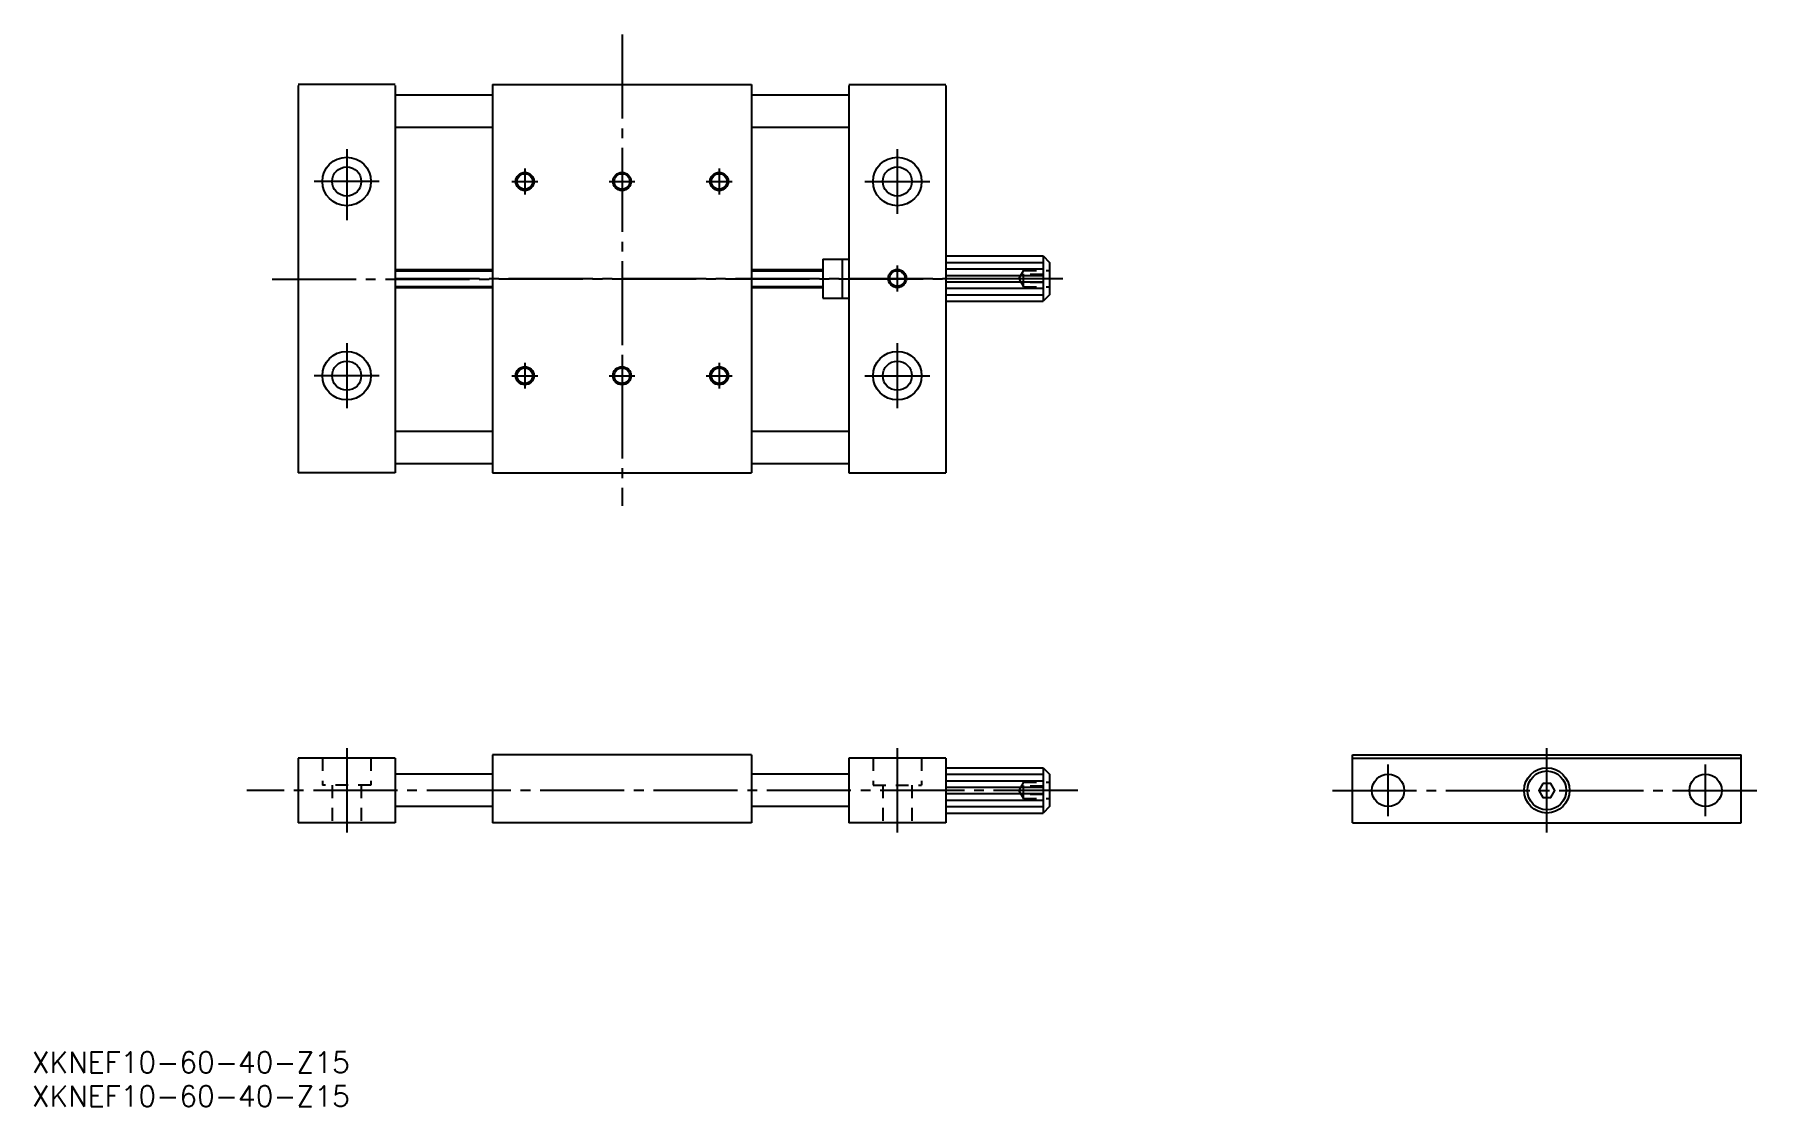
# Model space of a CAD drawing. Extents: x -6 to 261, y 8 to 173.
import ezdxf

# ---------------------------------------------------------------- set-up
doc = ezdxf.new("R2010")
doc.units = 0
doc.linetypes.add('CENTER', pattern=[17.5, 13, -1.5, 1.5, -1.5])
doc.linetypes.add('DASHED', pattern=[3.5, 2, -1.5])
doc.layers.get('0').update_dxf_attribs({"linetype": 'CONTINUOUS'})
doc.layers.add('CENTER', color=1, linetype='CENTER')
doc.styles.get("Standard").update_dxf_attribs({"font": 'txt.shx', "bigfont": 'extfont.shx'})

msp = doc.modelspace()

# ---------------------------------------------------------------- linework, layer by layer
at = {"color": 7, "linetype": 'CONTINUOUS'}
for p, q in [((50, 165.79), (35, 165.79)), ((35, 165.6), (35, 105.79)), ((50, 165.6), (50, 105.79)), ((65, 165.79), (105, 165.79)), ((65, 165.79), (65, 105.79)), ((105, 165.79), (105, 105.79)), ((120, 165.79), (135, 165.79)), ((120, 165.6), (120, 105.79)), ((135, 165.6), (135, 105.79)), ((50, 164.19), (65, 164.19)), ((105, 164.19), (120, 164.19)), ((50, 159.19), (65, 159.19)), ((105, 159.19), (120, 159.19)), ((116, 138.79), (116, 132.79)), ((116, 138.79), (120, 138.79)), ((119, 138.79), (119, 132.79)), ((135, 139.29), (150, 139.29)), ((150, 139.29), (151, 138.29)), ((150, 139.29), (150, 132.29)), ((50, 137.19), (65, 137.19)), ((105, 137.19), (116, 137.19)), ((151, 138.29), (151, 133.29)), ((50, 134.39), (65, 134.39)), ((105, 134.39), (116, 134.39)), ((151, 133.29), (150, 132.29)), ((116, 132.79), (120, 132.79)), ((135, 132.29), (150, 132.29)), ((50, 112.21), (65, 112.21)), ((105, 112.21), (120, 112.21)), ((50, 107.21), (65, 107.21)), ((105, 107.21), (120, 107.21)), ((50, 105.79), (35, 105.79)), ((65, 105.79), (105, 105.79)), ((120, 105.79), (135, 105.79)), ((50, 61.74), (35, 61.74)), ((35, 61.74), (35, 51.74)), ((50, 61.74), (50, 51.74)), ((105, 62.24), (65, 62.24)), ((65, 62.24), (65, 51.74)), ((105, 62.24), (105, 51.74)), ((135, 61.74), (120, 61.74)), ((120, 61.74), (120, 51.74)), ((135, 61.74), (135, 51.74)), ((197.77, 62.24), (257.77, 62.24)), ((197.77, 51.74), (197.77, 62.24)), ((197.77, 61.74), (257.77, 61.74)), ((257.77, 51.74), (257.77, 62.24)), ((65, 59.24), (50, 59.24)), ((120, 59.24), (105, 59.24)), ((135, 60.24), (150, 60.24)), ((150, 60.24), (151, 59.24)), ((150, 60.24), (150, 53.24)), ((151, 59.24), (151, 54.24)), ((65, 54.24), (50, 54.24)), ((120, 54.24), (105, 54.24)), ((151, 54.24), (150, 53.24)), ((50, 51.74), (35, 51.74)), ((105, 51.74), (65, 51.74)), ((135, 51.74), (120, 51.74)), ((135, 53.24), (150, 53.24)), ((197.77, 51.74), (257.77, 51.74))]:
    msp.add_line(p, q, dxfattribs=at)
at = {"color": 3, "linetype": 'CONTINUOUS'}
for p, q in [((50, 136.99), (65, 136.99)), ((105, 136.99), (116, 136.99)), ((135, 138.29), (150, 138.29)), ((135, 137.29), (150, 137.29)), ((135, 136.29), (150, 136.29)), ((50, 134.59), (65, 134.59)), ((105, 134.59), (116, 134.59)), ((135, 135.29), (150, 135.29)), ((135, 134.29), (150, 134.29)), ((135, 133.29), (150, 133.29)), ((135, 59.24), (150, 59.24)), ((135, 58.24), (150, 58.24)), ((135, 57.24), (150, 57.24)), ((135, 56.24), (150, 56.24)), ((135, 55.24), (150, 55.24)), ((135, 54.24), (150, 54.24))]:
    msp.add_line(p, q, dxfattribs=at)
at = {"color": 3, "linetype": 'DASHED'}
for p, q in [((147, 137.04), (146.28, 135.79)), ((147, 134.54), (147, 137.04)), ((147, 137.04), (151, 137.04)), ((150, 136.42), (147, 136.42)), ((146.28, 135.79), (147, 134.54)), ((150, 135.17), (147, 135.17)), ((147, 134.54), (151, 134.54)), ((38.75, 61.74), (38.75, 57.54)), ((46.25, 61.74), (46.25, 57.54)), ((123.75, 61.74), (123.75, 57.54)), ((131.25, 61.74), (131.25, 57.54)), ((46.25, 57.54), (38.75, 57.54)), ((40.25, 57.54), (40.25, 51.74)), ((44.75, 57.54), (44.75, 51.74)), ((123.75, 57.54), (131.25, 57.54)), ((125.25, 57.54), (125.25, 51.74)), ((129.75, 57.54), (129.75, 51.74)), ((147, 57.99), (146.28, 56.74)), ((146.28, 56.74), (147, 55.49)), ((147, 55.49), (147, 57.99)), ((147, 57.99), (151, 57.99)), ((150, 57.37), (147, 57.37)), ((150, 56.12), (147, 56.12)), ((147, 55.49), (151, 55.49))]:
    msp.add_line(p, q, dxfattribs=at)
at = {"color": 3, "linetype": 'CONTINUOUS'}
msp.add_lwpolyline([(227.14, 57.83), (226.52, 56.74), (227.14, 55.66), (228.39, 55.66), (229.02, 56.74), (228.39, 57.83)], close=True, dxfattribs=at)
for centre, radius in [((42.5, 150.79), 3.75), ((127.5, 150.79), 3.75), ((70, 150.79), 1.4), ((70, 150.79), 1.4), ((85, 150.79), 1.4), ((85, 150.79), 1.4), ((100, 150.79), 1.4), ((100, 150.79), 1.4), ((127.5, 135.81), 1.4), ((127.5, 135.81), 1.4), ((42.5, 120.79), 3.75), ((127.5, 120.79), 3.75), ((70, 120.79), 1.4), ((70, 120.79), 1.4), ((85, 120.79), 1.4), ((85, 120.79), 1.4), ((100, 120.79), 1.4), ((100, 120.79), 1.4)]:
    msp.add_circle(centre, radius, dxfattribs=at)
at = {"color": 7, "linetype": 'CONTINUOUS'}
for centre, radius in [((42.5, 150.79), 2.25), ((70, 150.79), 1.2), ((70, 150.79), 1.2), ((85, 150.79), 1.2), ((85, 150.79), 1.2), ((100, 150.79), 1.2), ((100, 150.79), 1.2), ((127.5, 150.79), 2.25), ((127.5, 135.81), 1.2), ((127.5, 135.81), 1.2), ((42.5, 120.79), 2.25), ((127.5, 120.79), 2.25), ((70, 120.79), 1.2), ((70, 120.79), 1.2), ((85, 120.79), 1.2), ((85, 120.79), 1.2), ((100, 120.79), 1.2), ((100, 120.79), 1.2), ((203.27, 56.74), 2.5), ((227.77, 56.74), 3.5), ((227.77, 56.74), 3), ((252.27, 56.74), 2.5)]:
    msp.add_circle(centre, radius, dxfattribs=at)
at = {"layer": 'CENTER', "color": 1, "linetype": 'CENTER'}
for p, q in [((85, 173.49), (85, 100.67)), ((42.5, 155.79), (42.5, 144.79)), ((127.5, 155.79), (127.5, 145.79)), ((70, 152.79), (70, 148.79)), ((85, 152.79), (85, 148.79)), ((100, 152.79), (100, 148.79)), ((47.5, 150.79), (37.5, 150.79)), ((68, 150.79), (72, 150.79)), ((83, 150.79), (87, 150.79)), ((98, 150.79), (102, 150.79)), ((122.5, 150.79), (132.5, 150.79)), ((127.5, 137.81), (127.5, 133.81)), ((30.97, 135.7), (153.03, 135.79)), ((50, 135.79), (153.03, 135.79)), ((125.5, 135.81), (129.5, 135.81)), ((42.5, 125.79), (42.5, 115.79)), ((127.5, 125.79), (127.5, 115.79)), ((70, 122.79), (70, 118.79)), ((85, 122.79), (85, 118.79)), ((100, 122.79), (100, 118.79)), ((47.5, 120.79), (37.5, 120.79)), ((68, 120.79), (72, 120.79)), ((83, 120.79), (87, 120.79)), ((98, 120.79), (102, 120.79)), ((122.5, 120.79), (132.5, 120.79)), ((42.5, 63.25), (42.5, 49.02)), ((127.5, 63.25), (127.5, 49.02)), ((227.77, 50.24), (227.77, 63.74)), ((203.27, 52.74), (203.27, 60.74)), ((252.27, 52.74), (252.27, 60.74)), ((155.35, 56.74), (27.07, 56.74)), ((194.67, 56.74), (260.6, 56.74))]:
    msp.add_line(p, q, dxfattribs=at)

# ---------------------------------------------------------------- texts
at = {"color": 7, "linetype": 'CONTINUOUS'}
for p in [(-6.11, 13.14), (-6.11, 7.92)]:
    msp.add_text('XKNEF10-60-40-Z15', height=3.2, dxfattribs=at).set_placement(p)

doc.saveas('drawing.dxf')
